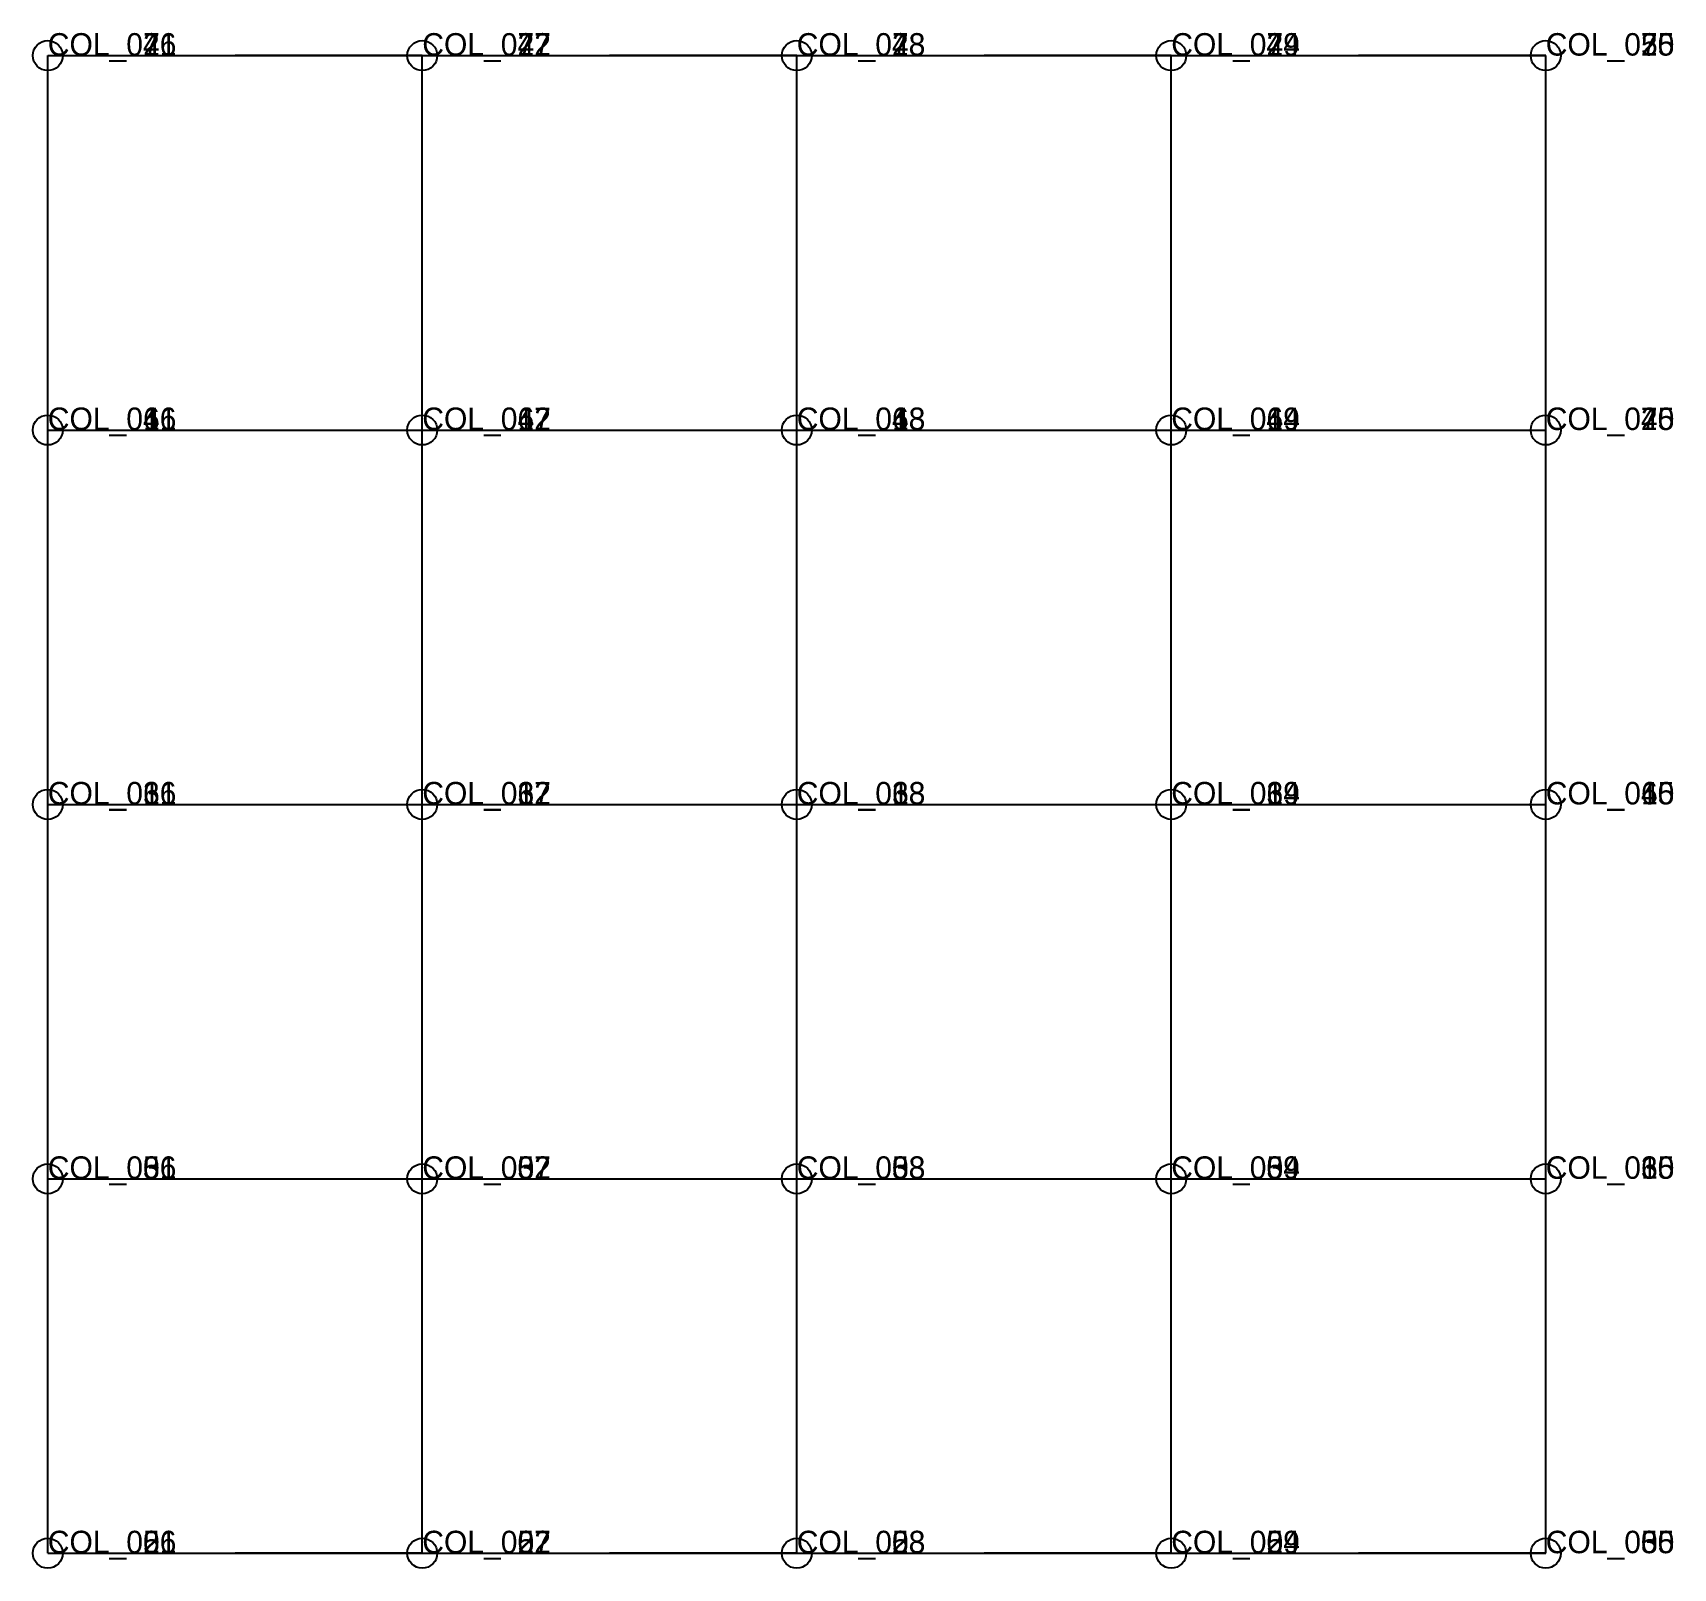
# Model space of a CAD drawing. Extents: x -0.2 to 21.7, y -0.2 to 20.3.
import ezdxf

# ---------------------------------------------------------------- set-up
doc = ezdxf.new("R2010")
doc.units = 0
for name, color, linetype in [('BEAMS_X', 2, 'CONTINUOUS'), ('BEAMS_Y', 3, 'CONTINUOUS'), ('BRACES', 5, 'CONTINUOUS'), ('COLUMNS', 1, 'CONTINUOUS'), ('CONNECTIONS', 4, 'CONTINUOUS')]:
    doc.layers.add(name, color=color, linetype=linetype)

msp = doc.modelspace()

# ---------------------------------------------------------------- linework, layer by layer
at = {"layer": 'BEAMS_X'}
for p, q in [((0, 20, 4), (5, 20, 4)), ((0, 20, 8), (5, 20, 8)), ((0, 20, 12), (5, 20, 12)), ((5, 20, 4), (10, 20, 4)), ((5, 20, 8), (10, 20, 8)), ((5, 20, 12), (10, 20, 12)), ((10, 20, 4), (15, 20, 4)), ((10, 20, 8), (15, 20, 8)), ((10, 20, 12), (15, 20, 12)), ((15, 20, 4), (20, 20, 4)), ((15, 20, 8), (20, 20, 8)), ((15, 20, 12), (20, 20, 12)), ((0, 15, 4), (5, 15, 4)), ((0, 15, 8), (5, 15, 8)), ((0, 15, 12), (5, 15, 12)), ((5, 15, 4), (10, 15, 4)), ((5, 15, 8), (10, 15, 8)), ((5, 15, 12), (10, 15, 12)), ((10, 15, 4), (15, 15, 4)), ((10, 15, 8), (15, 15, 8)), ((10, 15, 12), (15, 15, 12)), ((15, 15, 4), (20, 15, 4)), ((15, 15, 8), (20, 15, 8)), ((15, 15, 12), (20, 15, 12)), ((0, 10, 4), (5, 10, 4)), ((0, 10, 8), (5, 10, 8)), ((0, 10, 12), (5, 10, 12)), ((5, 10, 4), (10, 10, 4)), ((5, 10, 8), (10, 10, 8)), ((5, 10, 12), (10, 10, 12)), ((10, 10, 4), (15, 10, 4)), ((10, 10, 8), (15, 10, 8)), ((10, 10, 12), (15, 10, 12)), ((15, 10, 4), (20, 10, 4)), ((15, 10, 8), (20, 10, 8)), ((15, 10, 12), (20, 10, 12)), ((0, 5, 4), (5, 5, 4)), ((0, 5, 8), (5, 5, 8)), ((0, 5, 12), (5, 5, 12)), ((5, 5, 4), (10, 5, 4)), ((5, 5, 8), (10, 5, 8)), ((5, 5, 12), (10, 5, 12)), ((10, 5, 4), (15, 5, 4)), ((10, 5, 8), (15, 5, 8)), ((10, 5, 12), (15, 5, 12)), ((15, 5, 4), (20, 5, 4)), ((15, 5, 8), (20, 5, 8)), ((15, 5, 12), (20, 5, 12)), ((0, 0, 4), (5, 0, 4)), ((0, 0, 8), (5, 0, 8)), ((0, 0, 12), (5, 0, 12)), ((5, 0, 4), (10, 0, 4)), ((5, 0, 8), (10, 0, 8)), ((5, 0, 12), (10, 0, 12)), ((10, 0, 4), (15, 0, 4)), ((10, 0, 8), (15, 0, 8)), ((10, 0, 12), (15, 0, 12)), ((15, 0, 4), (20, 0, 4)), ((15, 0, 8), (20, 0, 8)), ((15, 0, 12), (20, 0, 12))]:
    msp.add_line(p, q, dxfattribs=at)
at = {"layer": 'BEAMS_Y'}
for p, q in [((0, 15, 4), (0, 20, 4)), ((0, 15, 8), (0, 20, 8)), ((0, 15, 12), (0, 20, 12)), ((5, 15, 4), (5, 20, 4)), ((5, 15, 8), (5, 20, 8)), ((5, 15, 12), (5, 20, 12)), ((10, 15, 4), (10, 20, 4)), ((10, 15, 8), (10, 20, 8)), ((10, 15, 12), (10, 20, 12)), ((15, 15, 4), (15, 20, 4)), ((15, 15, 8), (15, 20, 8)), ((15, 15, 12), (15, 20, 12)), ((20, 15, 4), (20, 20, 4)), ((20, 15, 8), (20, 20, 8)), ((20, 15, 12), (20, 20, 12)), ((0, 10, 4), (0, 15, 4)), ((0, 10, 8), (0, 15, 8)), ((0, 10, 12), (0, 15, 12)), ((5, 10, 4), (5, 15, 4)), ((5, 10, 8), (5, 15, 8)), ((5, 10, 12), (5, 15, 12)), ((10, 10, 4), (10, 15, 4)), ((10, 10, 8), (10, 15, 8)), ((10, 10, 12), (10, 15, 12)), ((15, 10, 4), (15, 15, 4)), ((15, 10, 8), (15, 15, 8)), ((15, 10, 12), (15, 15, 12)), ((20, 10, 4), (20, 15, 4)), ((20, 10, 8), (20, 15, 8)), ((20, 10, 12), (20, 15, 12)), ((0, 5, 4), (0, 10, 4)), ((0, 5, 8), (0, 10, 8)), ((0, 5, 12), (0, 10, 12)), ((5, 5, 4), (5, 10, 4)), ((5, 5, 8), (5, 10, 8)), ((5, 5, 12), (5, 10, 12)), ((10, 5, 4), (10, 10, 4)), ((10, 5, 8), (10, 10, 8)), ((10, 5, 12), (10, 10, 12)), ((15, 5, 4), (15, 10, 4)), ((15, 5, 8), (15, 10, 8)), ((15, 5, 12), (15, 10, 12)), ((20, 5, 4), (20, 10, 4)), ((20, 5, 8), (20, 10, 8)), ((20, 5, 12), (20, 10, 12)), ((0, 0, 4), (0, 5, 4)), ((0, 0, 8), (0, 5, 8)), ((0, 0, 12), (0, 5, 12)), ((5, 0, 4), (5, 5, 4)), ((5, 0, 8), (5, 5, 8)), ((5, 0, 12), (5, 5, 12)), ((10, 0, 4), (10, 5, 4)), ((10, 0, 8), (10, 5, 8)), ((10, 0, 12), (10, 5, 12)), ((15, 0, 4), (15, 5, 4)), ((15, 0, 8), (15, 5, 8)), ((15, 0, 12), (15, 5, 12)), ((20, 0, 4), (20, 5, 4)), ((20, 0, 8), (20, 5, 8)), ((20, 0, 12), (20, 5, 12))]:
    msp.add_line(p, q, dxfattribs=at)
at = {"layer": 'BRACES'}
for p, q in [((0, 20, 4), (2.5, 20, 6.3)), ((0, 20, 8), (2.5, 20, 10.3)), ((0, 20, 12), (2.5, 20, 14.3)), ((5, 20, 4), (2.5, 20, 5.7)), ((5, 20, 8), (2.5, 20, 9.7)), ((5, 20, 12), (2.5, 20, 13.7)), ((5, 20, 4), (7.5, 20, 6.3)), ((5, 20, 8), (7.5, 20, 10.3)), ((5, 20, 12), (7.5, 20, 14.3)), ((10, 20, 4), (7.5, 20, 5.7)), ((10, 20, 8), (7.5, 20, 9.7)), ((10, 20, 12), (7.5, 20, 13.7)), ((10, 20, 4), (12.5, 20, 6.3)), ((10, 20, 8), (12.5, 20, 10.3)), ((10, 20, 12), (12.5, 20, 14.3)), ((15, 20, 4), (12.5, 20, 5.7)), ((15, 20, 8), (12.5, 20, 9.7)), ((15, 20, 12), (12.5, 20, 13.7)), ((15, 20, 4), (17.5, 20, 6.3)), ((15, 20, 8), (17.5, 20, 10.3)), ((15, 20, 12), (17.5, 20, 14.3)), ((20, 20, 4), (17.5, 20, 5.7)), ((20, 20, 8), (17.5, 20, 9.7)), ((20, 20, 12), (17.5, 20, 13.7)), ((0, 0, 4), (2.5, 0, 6.3)), ((0, 0, 8), (2.5, 0, 10.3)), ((0, 0, 12), (2.5, 0, 14.3)), ((5, 0, 4), (2.5, 0, 5.7)), ((5, 0, 8), (2.5, 0, 9.7)), ((5, 0, 12), (2.5, 0, 13.7)), ((5, 0, 4), (7.5, 0, 6.3)), ((5, 0, 8), (7.5, 0, 10.3)), ((5, 0, 12), (7.5, 0, 14.3)), ((10, 0, 4), (7.5, 0, 5.7)), ((10, 0, 8), (7.5, 0, 9.7)), ((10, 0, 12), (7.5, 0, 13.7)), ((10, 0, 4), (12.5, 0, 6.3)), ((10, 0, 8), (12.5, 0, 10.3)), ((10, 0, 12), (12.5, 0, 14.3)), ((15, 0, 4), (12.5, 0, 5.7)), ((15, 0, 8), (12.5, 0, 9.7)), ((15, 0, 12), (12.5, 0, 13.7)), ((15, 0, 4), (17.5, 0, 6.3)), ((15, 0, 8), (17.5, 0, 10.3)), ((15, 0, 12), (17.5, 0, 14.3)), ((20, 0, 4), (17.5, 0, 5.7)), ((20, 0, 8), (17.5, 0, 9.7)), ((20, 0, 12), (17.5, 0, 13.7))]:
    msp.add_line(p, q, dxfattribs=at)
at = {"layer": 'COLUMNS'}
for p, q in [((0, 20), (0, 20, 4)), ((0, 20, 4), (0, 20, 8)), ((0, 20, 8), (0, 20, 12)), ((5, 20), (5, 20, 4)), ((5, 20, 4), (5, 20, 8)), ((5, 20, 8), (5, 20, 12)), ((10, 20), (10, 20, 4)), ((10, 20, 4), (10, 20, 8)), ((10, 20, 8), (10, 20, 12)), ((15, 20), (15, 20, 4)), ((15, 20, 4), (15, 20, 8)), ((15, 20, 8), (15, 20, 12)), ((20, 20), (20, 20, 4)), ((20, 20, 4), (20, 20, 8)), ((20, 20, 8), (20, 20, 12)), ((0, 15), (0, 15, 4)), ((0, 15, 4), (0, 15, 8)), ((0, 15, 8), (0, 15, 12)), ((5, 15), (5, 15, 4)), ((5, 15, 4), (5, 15, 8)), ((5, 15, 8), (5, 15, 12)), ((10, 15), (10, 15, 4)), ((10, 15, 4), (10, 15, 8)), ((10, 15, 8), (10, 15, 12)), ((15, 15), (15, 15, 4)), ((15, 15, 4), (15, 15, 8)), ((15, 15, 8), (15, 15, 12)), ((20, 15), (20, 15, 4)), ((20, 15, 4), (20, 15, 8)), ((20, 15, 8), (20, 15, 12)), ((0, 10), (0, 10, 4)), ((0, 10, 4), (0, 10, 8)), ((0, 10, 8), (0, 10, 12)), ((5, 10), (5, 10, 4)), ((5, 10, 4), (5, 10, 8)), ((5, 10, 8), (5, 10, 12)), ((10, 10), (10, 10, 4)), ((10, 10, 4), (10, 10, 8)), ((10, 10, 8), (10, 10, 12)), ((15, 10), (15, 10, 4)), ((15, 10, 4), (15, 10, 8)), ((15, 10, 8), (15, 10, 12)), ((20, 10), (20, 10, 4)), ((20, 10, 4), (20, 10, 8)), ((20, 10, 8), (20, 10, 12)), ((0, 5), (0, 5, 4)), ((0, 5, 4), (0, 5, 8)), ((0, 5, 8), (0, 5, 12)), ((5, 5), (5, 5, 4)), ((5, 5, 4), (5, 5, 8)), ((5, 5, 8), (5, 5, 12)), ((10, 5), (10, 5, 4)), ((10, 5, 4), (10, 5, 8)), ((10, 5, 8), (10, 5, 12)), ((15, 5), (15, 5, 4)), ((15, 5, 4), (15, 5, 8)), ((15, 5, 8), (15, 5, 12)), ((20, 5), (20, 5, 4)), ((20, 5, 4), (20, 5, 8)), ((20, 5, 8), (20, 5, 12)), ((0, 0), (0, 0, 4)), ((0, 0, 4), (0, 0, 8)), ((0, 0, 8), (0, 0, 12)), ((5, 0), (5, 0, 4)), ((5, 0, 4), (5, 0, 8)), ((5, 0, 8), (5, 0, 12)), ((10, 0), (10, 0, 4)), ((10, 0, 4), (10, 0, 8)), ((10, 0, 8), (10, 0, 12)), ((15, 0), (15, 0, 4)), ((15, 0, 4), (15, 0, 8)), ((15, 0, 8), (15, 0, 12)), ((20, 0), (20, 0, 4)), ((20, 0, 4), (20, 0, 8)), ((20, 0, 8), (20, 0, 12))]:
    msp.add_line(p, q, dxfattribs=at)
at = {"layer": 'CONNECTIONS'}
for centre in [(0, 20, 4), (0, 20, 4), (5, 20, 4), (5, 20, 4), (5, 20, 4), (10, 20, 4), (10, 20, 4), (10, 20, 4), (15, 20, 4), (15, 20, 4), (15, 20, 4), (20, 20, 4), (20, 20, 4), (0, 15, 4), (0, 15, 4), (0, 15, 4), (5, 15, 4), (5, 15, 4), (5, 15, 4), (5, 15, 4), (10, 15, 4), (10, 15, 4), (10, 15, 4), (10, 15, 4), (15, 15, 4), (15, 15, 4), (15, 15, 4), (15, 15, 4), (20, 15, 4), (20, 15, 4), (20, 15, 4), (0, 10, 4), (0, 10, 4), (0, 10, 4), (5, 10, 4), (5, 10, 4), (5, 10, 4), (5, 10, 4), (10, 10, 4), (10, 10, 4), (10, 10, 4), (10, 10, 4), (15, 10, 4), (15, 10, 4), (15, 10, 4), (15, 10, 4), (20, 10, 4), (20, 10, 4), (20, 10, 4), (0, 5, 4), (0, 5, 4), (0, 5, 4), (5, 5, 4), (5, 5, 4), (5, 5, 4), (5, 5, 4), (10, 5, 4), (10, 5, 4), (10, 5, 4), (10, 5, 4), (15, 5, 4), (15, 5, 4), (15, 5, 4), (15, 5, 4), (20, 5, 4), (20, 5, 4), (20, 5, 4), (0, 0, 4), (0, 0, 4), (5, 0, 4), (5, 0, 4), (5, 0, 4), (10, 0, 4), (10, 0, 4), (10, 0, 4), (15, 0, 4), (15, 0, 4), (15, 0, 4), (20, 0, 4), (20, 0, 4)]:
    msp.add_circle(centre, 0.2, dxfattribs=at)

# ---------------------------------------------------------------- texts
at = {"layer": 'COLUMNS'}
for s, p in [('COL_021', (0, 20)), ('COL_046', (0, 20, 4)), ('COL_071', (0, 20, 8)), ('COL_022', (5, 20)), ('COL_047', (5, 20, 4)), ('COL_072', (5, 20, 8)), ('COL_023', (10, 20)), ('COL_048', (10, 20, 4)), ('COL_073', (10, 20, 8)), ('COL_024', (15, 20)), ('COL_049', (15, 20, 4)), ('COL_074', (15, 20, 8)), ('COL_025', (20, 20)), ('COL_050', (20, 20, 4)), ('COL_075', (20, 20, 8)), ('COL_016', (0, 15)), ('COL_041', (0, 15, 4)), ('COL_066', (0, 15, 8)), ('COL_017', (5, 15)), ('COL_042', (5, 15, 4)), ('COL_067', (5, 15, 8)), ('COL_018', (10, 15)), ('COL_043', (10, 15, 4)), ('COL_068', (10, 15, 8)), ('COL_019', (15, 15)), ('COL_044', (15, 15, 4)), ('COL_069', (15, 15, 8)), ('COL_020', (20, 15)), ('COL_045', (20, 15, 4)), ('COL_070', (20, 15, 8)), ('COL_011', (0, 10)), ('COL_036', (0, 10, 4)), ('COL_061', (0, 10, 8)), ('COL_012', (5, 10)), ('COL_037', (5, 10, 4)), ('COL_062', (5, 10, 8)), ('COL_013', (10, 10)), ('COL_038', (10, 10, 4)), ('COL_063', (10, 10, 8)), ('COL_014', (15, 10)), ('COL_039', (15, 10, 4)), ('COL_064', (15, 10, 8)), ('COL_015', (20, 10)), ('COL_040', (20, 10, 4)), ('COL_065', (20, 10, 8)), ('COL_006', (0, 5)), ('COL_031', (0, 5, 4)), ('COL_056', (0, 5, 8)), ('COL_007', (5, 5)), ('COL_032', (5, 5, 4)), ('COL_057', (5, 5, 8)), ('COL_008', (10, 5)), ('COL_033', (10, 5, 4)), ('COL_058', (10, 5, 8)), ('COL_009', (15, 5)), ('COL_034', (15, 5, 4)), ('COL_059', (15, 5, 8)), ('COL_010', (20, 5)), ('COL_035', (20, 5, 4)), ('COL_060', (20, 5, 8)), ('COL_001', (0, 0)), ('COL_026', (0, 0, 4)), ('COL_051', (0, 0, 8)), ('COL_002', (5, 0)), ('COL_027', (5, 0, 4)), ('COL_052', (5, 0, 8)), ('COL_003', (10, 0)), ('COL_028', (10, 0, 4)), ('COL_053', (10, 0, 8)), ('COL_004', (15, 0)), ('COL_029', (15, 0, 4)), ('COL_054', (15, 0, 8)), ('COL_005', (20, 0)), ('COL_030', (20, 0, 4)), ('COL_055', (20, 0, 8))]:
    msp.add_text(s, height=0.3, dxfattribs=at).set_placement(p)

doc.saveas('drawing.dxf')
